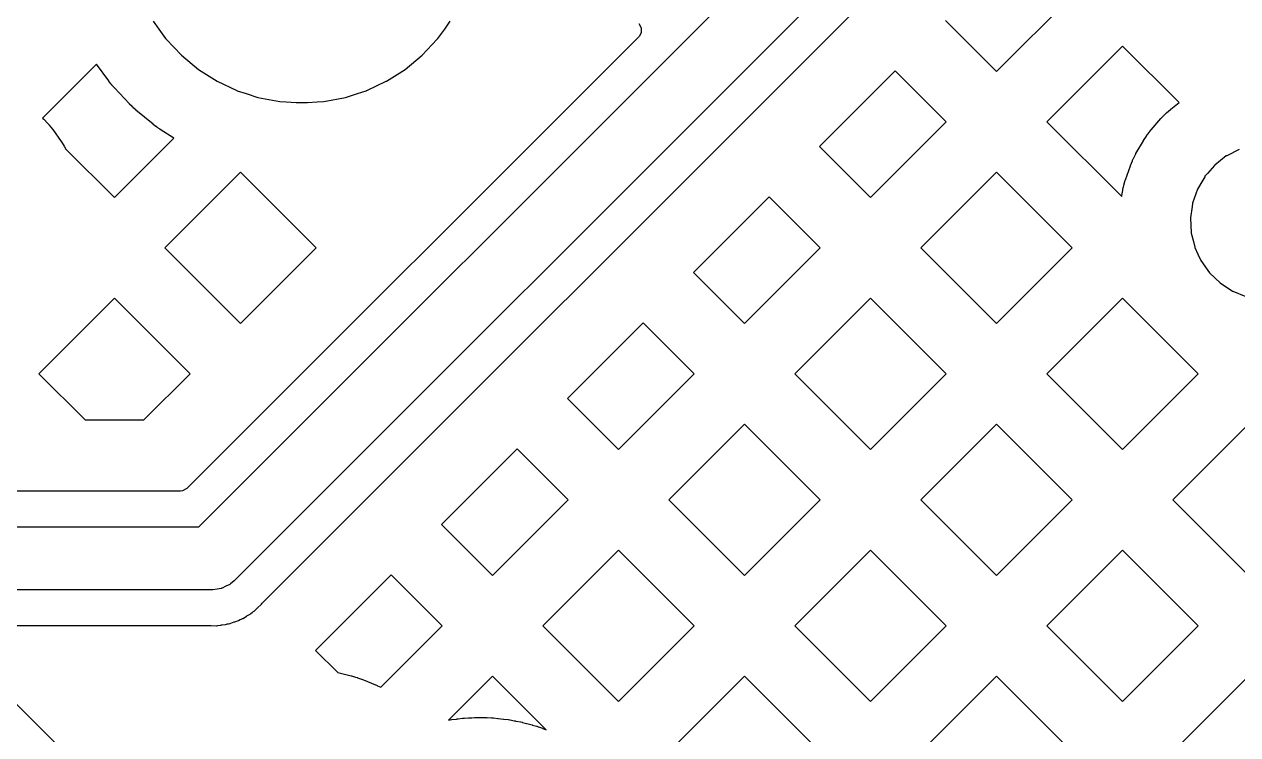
# Model space of a CAD drawing. Extents: x 124.3 to 210.2, y -114.7 to -26.3.
# Drawn here: x 174.54 to 191.84, y -90.01 to -79.89 of the extents above; entities that cross this region are included whole.
import ezdxf

# ---------------------------------------------------------------- set-up
doc = ezdxf.new("R2010")
doc.units = 0
doc.layers.add('BLACK', color=7, linetype='CONTINUOUS')

msp = doc.modelspace()

# ---------------------------------------------------------------- linework, layer by layer
at = {"layer": 'BLACK', "linetype": 'CONTINUOUS'}
for p, q in [((177.034, -87.05), (188.442, -75.6418)), ((188.946, -76.41), (177.538, -87.8182)), ((177.946, -88.1295), (189.12, -76.9554)), ((188.403, -80.5597), (189.482, -79.4806)), ((176.383, -79.8435), (176.463, -79.9541)), ((180.537, -79.9541), (180.617, -79.8435)), ((183.304, -79.8763), (183.34, -79.9374)), ((187.677, -79.8329), (188.403, -80.5597)), ((176.463, -79.9541), (176.559, -80.0865)), ((183.307, -80.0576), (176.86, -86.5046)), ((180.441, -80.0865), (180.537, -79.9541)), ((183.337, -80.0084), (183.307, -80.0576)), ((183.34, -79.9374), (183.337, -80.0084)), ((176.559, -80.0865), (176.568, -80.0982)), ((176.568, -80.0982), (176.784, -80.3278)), ((180.216, -80.3278), (180.432, -80.0982)), ((180.432, -80.0982), (180.441, -80.0865)), ((190.199, -80.1976), (189.12, -81.2767)), ((191.005, -81.0028), (190.199, -80.1976)), ((176.784, -80.3278), (177.026, -80.5285)), ((179.974, -80.5285), (180.216, -80.3278)), ((175.574, -80.4549), (174.806, -81.2226)), ((175.748, -80.6943), (175.574, -80.4549)), ((177.026, -80.5285), (177.292, -80.6972)), ((179.708, -80.6972), (179.974, -80.5285)), ((186.96, -80.5499), (185.881, -81.629)), ((187.686, -81.2767), (186.96, -80.5499)), ((175.75, -80.6974), (175.748, -80.6943)), ((175.779, -80.7352), (175.75, -80.6974)), ((175.782, -80.7383), (175.779, -80.7352)), ((175.792, -80.7505), (175.782, -80.7383)), ((175.795, -80.7535), (175.792, -80.7505)), ((175.826, -80.7894), (175.795, -80.7535)), ((177.292, -80.6972), (177.296, -80.6989)), ((177.296, -80.6989), (177.296, -80.6989)), ((177.296, -80.6989), (177.573, -80.8296)), ((179.427, -80.8296), (179.704, -80.6989)), ((179.704, -80.6989), (179.708, -80.6972)), ((179.704, -80.6989), (179.704, -80.6989)), ((175.829, -80.7924), (175.826, -80.7894)), ((176.044, -81.0219), (175.829, -80.7924)), ((177.573, -80.8296), (177.573, -80.8296)), ((177.573, -80.8296), (177.577, -80.8313)), ((177.577, -80.8313), (177.581, -80.8325)), ((177.581, -80.8325), (177.581, -80.8325)), ((177.581, -80.8325), (177.706, -80.8731)), ((177.706, -80.8731), (177.876, -80.9286)), ((177.876, -80.9286), (178.186, -80.9876)), ((178.814, -80.9876), (179.124, -80.9286)), ((179.124, -80.9286), (179.294, -80.8731)), ((179.294, -80.8731), (179.419, -80.8325)), ((179.419, -80.8325), (179.423, -80.8313)), ((179.419, -80.8325), (179.419, -80.8325)), ((179.423, -80.8313), (179.427, -80.8296)), ((179.427, -80.8296), (179.427, -80.8296)), ((176.047, -81.0248), (176.044, -81.0219)), ((176.081, -81.0586), (176.047, -81.0248)), ((176.084, -81.0614), (176.081, -81.0586)), ((176.095, -81.0722), (176.084, -81.0614)), ((176.098, -81.0749), (176.095, -81.0722)), ((176.134, -81.1065), (176.098, -81.0749)), ((176.137, -81.1091), (176.134, -81.1065)), ((176.38, -81.3098), (176.137, -81.1091)), ((178.186, -80.9876), (178.279, -80.9935)), ((178.279, -80.9935), (178.419, -81.0023)), ((178.419, -81.0023), (178.419, -81.0023)), ((178.419, -81.0023), (178.421, -81.0024)), ((178.421, -81.0024), (178.579, -81.0024)), ((178.579, -81.0024), (178.581, -81.0023)), ((178.581, -81.0023), (178.721, -80.9935)), ((178.581, -81.0023), (178.581, -81.0023)), ((178.721, -80.9935), (178.814, -80.9876)), ((190.826, -81.1474), (190.881, -81.1)), ((190.881, -81.1), (190.886, -81.0962)), ((190.886, -81.0962), (191.005, -81.0028)), ((174.806, -81.2226), (174.824, -81.2399)), ((174.824, -81.2399), (174.828, -81.2442)), ((174.828, -81.2442), (174.878, -81.2967)), ((186.607, -82.3557), (187.686, -81.2767)), ((189.12, -81.2767), (190.187, -82.3433)), ((190.608, -81.3888), (190.746, -81.229)), ((190.746, -81.229), (190.75, -81.2246)), ((190.75, -81.2246), (190.8, -81.1722)), ((190.8, -81.1722), (190.805, -81.168)), ((190.805, -81.168), (190.822, -81.1515)), ((190.822, -81.1515), (190.826, -81.1474)), ((174.878, -81.2967), (174.882, -81.3011)), ((174.882, -81.3011), (174.898, -81.3193)), ((174.898, -81.3193), (174.902, -81.3239)), ((174.902, -81.3239), (174.946, -81.3809)), ((174.946, -81.3809), (174.95, -81.3857)), ((174.95, -81.3857), (175.072, -81.5582)), ((176.383, -81.3123), (176.38, -81.3098)), ((176.421, -81.3416), (176.383, -81.3123)), ((176.424, -81.344), (176.421, -81.3416)), ((176.437, -81.3533), (176.424, -81.344)), ((176.44, -81.3556), (176.437, -81.3533)), ((176.48, -81.3825), (176.44, -81.3556)), ((176.483, -81.3846), (176.48, -81.3825)), ((176.678, -81.5086), (176.483, -81.3846)), ((190.541, -81.4746), (190.555, -81.4551)), ((190.555, -81.4551), (190.559, -81.4503)), ((190.559, -81.4503), (190.604, -81.3934)), ((190.604, -81.3934), (190.608, -81.3888)), ((175.072, -81.5582), (175.076, -81.5632)), ((175.076, -81.5632), (175.115, -81.6242)), ((175.115, -81.6242), (175.118, -81.6294)), ((175.118, -81.6294), (175.13, -81.6501)), ((175.831, -82.3557), (176.678, -81.5086)), ((185.881, -81.629), (186.607, -82.3557)), ((190.39, -81.7287), (190.496, -81.5456)), ((190.496, -81.5456), (190.499, -81.5405)), ((190.499, -81.5405), (190.538, -81.4796)), ((190.538, -81.4796), (190.541, -81.4746)), ((175.13, -81.6501), (175.133, -81.6554)), ((175.133, -81.6554), (175.135, -81.6595)), ((175.135, -81.6595), (175.831, -82.3557)), ((190.341, -81.8254), (190.351, -81.8037)), ((190.351, -81.8037), (190.354, -81.7983)), ((190.354, -81.7983), (190.387, -81.7339)), ((190.387, -81.7339), (190.39, -81.7287)), ((191.678, -81.7629), (191.512, -81.8936)), ((191.684, -81.7602), (191.678, -81.7629)), ((191.861, -81.6688), (191.684, -81.7602)), ((191.684, -81.7602), (191.684, -81.7602)), ((190.24, -82.1036), (190.31, -81.9038)), ((190.31, -81.9038), (190.312, -81.8982)), ((190.312, -81.8982), (190.339, -81.831)), ((190.339, -81.831), (190.341, -81.8254)), ((191.508, -81.8981), (191.41, -82.0117)), ((191.512, -81.8936), (191.508, -81.8981)), ((191.508, -81.8981), (191.508, -81.8981)), ((177.627, -81.9937), (176.548, -83.0727)), ((178.706, -83.0727), (177.627, -81.9937)), ((188.403, -81.9937), (187.324, -83.0727)), ((189.482, -83.0727), (188.403, -81.9937)), ((190.218, -82.1789), (190.238, -82.1093)), ((190.238, -82.1093), (190.24, -82.1036)), ((191.341, -82.1093), (191.268, -82.2365)), ((191.37, -82.0586), (191.341, -82.1093)), ((191.373, -82.0534), (191.37, -82.0585)), ((191.37, -82.0585), (191.37, -82.0586)), ((191.41, -82.0117), (191.373, -82.0534)), ((190.187, -82.3433), (190.195, -82.2908)), ((190.195, -82.2908), (190.196, -82.2849)), ((190.196, -82.2849), (190.209, -82.2137)), ((190.209, -82.2137), (190.211, -82.2079)), ((190.211, -82.2079), (190.216, -82.1846)), ((190.216, -82.1846), (190.218, -82.1789)), ((191.268, -82.2365), (191.198, -82.4363)), ((185.164, -82.346), (184.085, -83.425)), ((185.89, -83.0727), (185.164, -82.346)), ((191.191, -82.4823), (191.168, -82.6456)), ((191.197, -82.4422), (191.191, -82.4823)), ((191.198, -82.4363), (191.197, -82.4422)), ((191.197, -82.4422), (191.197, -82.4422)), ((191.168, -82.6456), (191.178, -82.8569)), ((191.178, -82.8569), (191.179, -82.8627)), ((191.179, -82.8627), (191.179, -82.8627)), ((191.179, -82.8627), (191.208, -82.9819)), ((191.208, -82.9819), (191.227, -83.0625)), ((176.548, -83.0727), (177.627, -84.1518)), ((177.627, -84.1518), (178.706, -83.0727)), ((184.811, -84.1518), (185.89, -83.0727)), ((187.324, -83.0727), (188.403, -84.1518)), ((188.403, -84.1518), (189.482, -83.0727)), ((191.227, -83.0625), (191.23, -83.068)), ((191.23, -83.068), (191.23, -83.068)), ((191.23, -83.068), (191.273, -83.1635)), ((191.273, -83.1635), (191.315, -83.2551)), ((191.315, -83.2551), (191.437, -83.4276)), ((184.085, -83.425), (184.811, -84.1518)), ((191.437, -83.4276), (191.59, -83.5739)), ((191.59, -83.5739), (191.768, -83.6886)), ((191.768, -83.6886), (191.773, -83.6909)), ((191.773, -83.6909), (191.958, -83.7654)), ((175.831, -83.7897), (174.752, -84.8688)), ((176.91, -84.8688), (175.831, -83.7897)), ((186.607, -83.7897), (185.528, -84.8688)), ((187.686, -84.8688), (186.607, -83.7897)), ((190.199, -83.7897), (189.12, -84.8688)), ((191.278, -84.8688), (190.199, -83.7897)), ((183.368, -84.142), (182.288, -85.2211)), ((184.094, -84.8688), (183.368, -84.142)), ((174.752, -84.8688), (175.411, -85.5275)), ((176.251, -85.5275), (176.91, -84.8688)), ((183.015, -85.9478), (184.094, -84.8688)), ((185.528, -84.8688), (186.607, -85.9478)), ((186.607, -85.9478), (187.686, -84.8688)), ((189.12, -84.8688), (190.199, -85.9478)), ((190.199, -85.9478), (191.278, -84.8688)), ((182.288, -85.2211), (183.015, -85.9478)), ((175.411, -85.5275), (176.251, -85.5275)), ((184.811, -85.5858), (183.732, -86.6648)), ((185.89, -86.6648), (184.811, -85.5858)), ((188.403, -85.5858), (187.324, -86.6648)), ((189.482, -86.6648), (188.403, -85.5858)), ((191.995, -85.5858), (190.916, -86.6648)), ((181.571, -85.9381), (180.492, -87.0171)), ((182.298, -86.6648), (181.571, -85.9381)), ((176.771, -86.5415), (162.951, -86.5415)), ((176.798, -86.5386), (176.771, -86.5415)), ((176.86, -86.5046), (176.798, -86.5386)), ((181.219, -87.7439), (182.298, -86.6648)), ((183.732, -86.6648), (184.811, -87.7439)), ((184.811, -87.7439), (185.89, -86.6648)), ((187.324, -86.6648), (188.403, -87.7439)), ((188.403, -87.7439), (189.482, -86.6648)), ((190.916, -86.6648), (191.995, -87.7439)), ((163, -87.05), (177.034, -87.05)), ((180.492, -87.0171), (181.219, -87.7439)), ((183.015, -87.3818), (181.936, -88.4609)), ((184.094, -88.4609), (183.015, -87.3818)), ((186.607, -87.3818), (185.528, -88.4609)), ((187.686, -88.4609), (186.607, -87.3818)), ((190.199, -87.3818), (189.12, -88.4609)), ((191.278, -88.4609), (190.199, -87.3818)), ((177.538, -87.8182), (177.485, -87.8641)), ((179.775, -87.7341), (178.696, -88.8132)), ((180.502, -88.4609), (179.775, -87.7341)), ((177.22, -87.95), (163, -87.95)), ((177.227, -87.9489), (177.22, -87.95)), ((177.234, -87.9498), (177.227, -87.9489)), ((177.293, -87.939), (177.234, -87.9498)), ((177.352, -87.9301), (177.293, -87.939)), ((177.359, -87.927), (177.352, -87.9301)), ((177.366, -87.9257), (177.359, -87.927)), ((177.419, -87.8981), (177.366, -87.9257)), ((177.473, -87.8722), (177.419, -87.8981)), ((177.478, -87.8673), (177.473, -87.8722)), ((177.485, -87.8641), (177.478, -87.8673)), ((177.868, -88.2073), (177.875, -88.2007)), ((177.875, -88.2007), (177.918, -88.1644)), ((177.918, -88.1644), (177.927, -88.1519)), ((177.927, -88.1519), (177.936, -88.1413)), ((177.936, -88.1413), (177.946, -88.1295)), ((177.6, -88.3855), (177.623, -88.3723)), ((177.623, -88.3723), (177.638, -88.3654)), ((177.638, -88.3654), (177.657, -88.3577)), ((177.657, -88.3577), (177.663, -88.3554)), ((177.657, -88.3577), (177.657, -88.3577)), ((177.663, -88.3554), (177.712, -88.3238)), ((177.712, -88.3238), (177.719, -88.3191)), ((177.719, -88.3191), (177.764, -88.2942)), ((177.764, -88.2942), (177.77, -88.2911)), ((177.77, -88.2911), (177.775, -88.2867)), ((177.775, -88.2867), (177.791, -88.2734)), ((177.791, -88.2734), (177.804, -88.2636)), ((177.804, -88.2636), (177.822, -88.2514)), ((177.822, -88.2514), (177.826, -88.2487)), ((177.826, -88.2487), (177.831, -88.2445)), ((177.831, -88.2445), (177.868, -88.2073)), ((162.906, -88.4585), (177.204, -88.4585)), ((177.204, -88.4585), (177.208, -88.4585)), ((177.208, -88.4585), (177.284, -88.4607)), ((177.284, -88.4607), (177.284, -88.4607)), ((177.284, -88.4607), (177.291, -88.4609)), ((177.291, -88.4609), (177.306, -88.4582)), ((177.306, -88.4582), (177.347, -88.4509)), ((177.347, -88.4509), (177.356, -88.4496)), ((177.356, -88.4496), (177.368, -88.4484)), ((177.368, -88.4484), (177.414, -88.4438)), ((177.414, -88.4438), (177.44, -88.4356)), ((177.44, -88.4356), (177.456, -88.4318)), ((177.456, -88.4318), (177.476, -88.4282)), ((177.476, -88.4282), (177.482, -88.427)), ((177.476, -88.4282), (177.476, -88.4282)), ((177.482, -88.427), (177.488, -88.4247)), ((177.488, -88.4247), (177.536, -88.4058)), ((177.488, -88.4247), (177.488, -88.4247)), ((177.536, -88.4058), (177.545, -88.4028)), ((177.545, -88.4028), (177.6, -88.3855)), ((179.625, -89.3379), (180.502, -88.4609)), ((181.936, -88.4609), (183.015, -89.5399)), ((183.015, -89.5399), (184.094, -88.4609)), ((185.528, -88.4609), (186.607, -89.5399)), ((186.607, -89.5399), (187.686, -88.4609)), ((189.12, -88.4609), (190.199, -89.5399)), ((190.199, -89.5399), (191.278, -88.4609)), ((178.696, -88.8132), (179.012, -89.1287)), ((179.012, -89.1287), (179.204, -89.1749)), ((179.204, -89.1749), (179.209, -89.1762)), ((179.209, -89.1762), (179.267, -89.1924)), ((179.267, -89.1924), (179.271, -89.1938)), ((179.271, -89.1938), (179.29, -89.2)), ((179.29, -89.2), (179.295, -89.2016)), ((179.295, -89.2016), (179.351, -89.2223)), ((179.351, -89.2223), (179.356, -89.2241)), ((179.356, -89.2241), (179.575, -89.3149)), ((181.219, -89.1779), (180.59, -89.807)), ((181.984, -89.9427), (181.219, -89.1779)), ((184.811, -89.1779), (183.732, -90.2569)), ((185.89, -90.2569), (184.811, -89.1779)), ((188.403, -89.1779), (187.324, -90.2569)), ((189.482, -90.2569), (188.403, -89.1779)), ((191.995, -89.1779), (190.916, -90.2569)), ((179.575, -89.3149), (179.58, -89.3169)), ((179.58, -89.3169), (179.625, -89.3379)), ((175.114, -90.2569), (174.33, -89.4725)), ((180.59, -89.807), (180.61, -89.8029)), ((180.61, -89.8029), (180.615, -89.802)), ((180.615, -89.802), (180.635, -89.7989)), ((180.635, -89.7989), (180.64, -89.7983)), ((180.64, -89.7983), (180.699, -89.7912)), ((180.699, -89.7912), (180.704, -89.7907)), ((180.704, -89.7907), (180.714, -89.79)), ((180.714, -89.79), (180.725, -89.7881)), ((180.725, -89.7881), (180.73, -89.7874)), ((180.73, -89.7874), (180.789, -89.7797)), ((180.789, -89.7797), (180.794, -89.7792)), ((180.794, -89.7792), (180.814, -89.7774)), ((180.814, -89.7774), (180.819, -89.7771)), ((180.819, -89.7771), (180.878, -89.7741)), ((180.878, -89.7741), (180.883, -89.774)), ((180.883, -89.774), (180.923, -89.7735)), ((180.923, -89.7735), (180.96, -89.7706)), ((180.96, -89.7706), (180.965, -89.7703)), ((180.965, -89.7703), (181.025, -89.7679)), ((181.025, -89.7679), (181.03, -89.7678)), ((181.03, -89.7678), (181.05, -89.7678)), ((181.05, -89.7678), (181.055, -89.7679)), ((181.055, -89.7679), (181.115, -89.7703)), ((181.115, -89.7703), (181.12, -89.7706)), ((181.12, -89.7706), (181.13, -89.7714)), ((181.13, -89.7714), (181.14, -89.7713)), ((181.14, -89.7713), (181.145, -89.7713)), ((181.145, -89.7713), (181.205, -89.773)), ((181.205, -89.773), (181.21, -89.7733)), ((181.21, -89.7733), (181.23, -89.7746)), ((181.23, -89.7746), (181.235, -89.7751)), ((181.235, -89.7751), (181.294, -89.7815)), ((181.294, -89.7815), (181.299, -89.7821)), ((181.299, -89.7821), (181.337, -89.7877)), ((181.337, -89.7877), (181.376, -89.7907)), ((181.376, -89.7907), (181.381, -89.7912)), ((181.381, -89.7912), (181.44, -89.7983)), ((181.44, -89.7983), (181.445, -89.7989)), ((181.445, -89.7989), (181.465, -89.802)), ((181.465, -89.802), (181.47, -89.8029)), ((181.47, -89.8029), (181.528, -89.8146)), ((181.528, -89.8146), (181.533, -89.8156)), ((181.533, -89.8156), (181.544, -89.8182)), ((181.544, -89.8182), (181.553, -89.8196)), ((181.553, -89.8196), (181.558, -89.8205)), ((181.558, -89.8205), (181.617, -89.8315)), ((181.617, -89.8315), (181.622, -89.8325)), ((181.622, -89.8325), (181.641, -89.8369)), ((181.641, -89.8369), (181.646, -89.8381)), ((181.646, -89.8381), (181.704, -89.8538)), ((181.704, -89.8538), (181.709, -89.8552)), ((181.709, -89.8552), (181.744, -89.8663)), ((181.744, -89.8663), (181.783, -89.8757)), ((181.783, -89.8757), (181.788, -89.8769)), ((181.788, -89.8769), (181.845, -89.8932)), ((181.845, -89.8932), (181.85, -89.8946)), ((181.85, -89.8946), (181.869, -89.9007)), ((181.869, -89.9007), (181.874, -89.9023)), ((181.874, -89.9023), (181.93, -89.923)), ((181.93, -89.923), (181.934, -89.9248)), ((181.934, -89.9248), (181.945, -89.9294)), ((181.945, -89.9294), (181.954, -89.9321)), ((181.954, -89.9321), (181.959, -89.9336)), ((181.959, -89.9336), (181.984, -89.9427))]:
    msp.add_line(p, q, dxfattribs=at)

doc.saveas('drawing.dxf')
